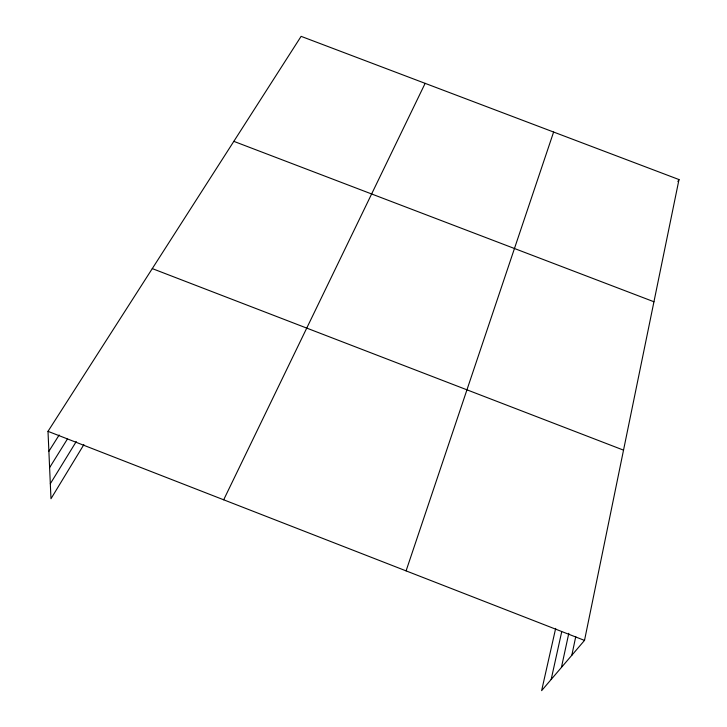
<?xml version="1.0" encoding="UTF-8"?>
<svg xmlns="http://www.w3.org/2000/svg" width="727" height="727" viewBox="0 0 727 727"><rect width="100%" height="100%" fill="white"/><g stroke="black" fill="none" stroke-linecap="round" stroke-linejoin="round"><path stroke-width="1.09" d="M555.664 628.401L541.624 690.65L584.517 640.405L679 179.56L301.114 36.35L48 431.338L50.981 498.74L83.869 444.624M571.813 655.3L575.757 636.625M561.417 667.468L568.805 633.299M551.166 679.472L561.68 631.917M406.084 570.877L553.611 132.041M223.68 499.794L425.141 83.351M677.873 181.532L679 179.56M50.317 483.737L76.253 441.553M49.6 467.625L67.375 439.081M48.882 451.294L59.169 434.991M233.83 141.356L653.946 301.76M152.288 268.599L623.53 450.14M48 431.338L584.517 640.405"/></g></svg>
